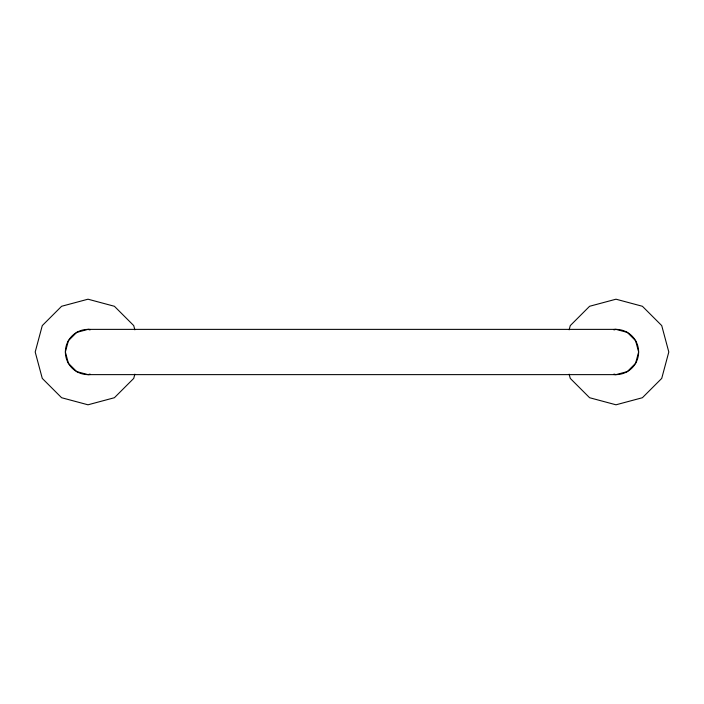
<?xml version="1.0" encoding="UTF-8"?>
<svg xmlns="http://www.w3.org/2000/svg" width="704" height="704" viewBox="0 0 704 704"><rect width="100%" height="100%" fill="white"/><g stroke="black" fill="none" stroke-linecap="round" stroke-linejoin="round"><path stroke-width="1.06" d="M134.86 374.176L133.725 378.4L114.4 397.725L88 404.8L61.6 397.725L42.275 378.4L35.2 352L42.275 325.6L61.6 306.275L88 299.2L114.4 306.275L133.725 325.6L134.86 329.824M569.14 329.824L570.275 325.6L589.6 306.275L616 299.2L642.4 306.275L661.725 325.6L668.8 352L661.725 378.4L642.4 397.725L616 404.8L589.6 397.725L570.275 378.4L569.14 374.176M88 329.375L76.683 332.402L68.402 340.683L65.375 352L68.402 363.317L76.683 371.598L88 374.625L616 374.625L627.317 371.598L635.598 363.317L638.625 352L635.598 340.683L627.317 332.402L616 329.375L88 329.375L90.059 329.921M88 374.625L90.059 374.079M613.941 329.921L616 329.375M613.941 374.079L616 374.625M613.897 329.472A22.625 22.625 0 0 1 638.625 352A22.625 22.625 0 0 1 613.897 374.528M90.103 374.528A22.625 22.625 0 0 1 65.375 352A22.625 22.625 0 0 1 90.103 329.472"/></g></svg>
